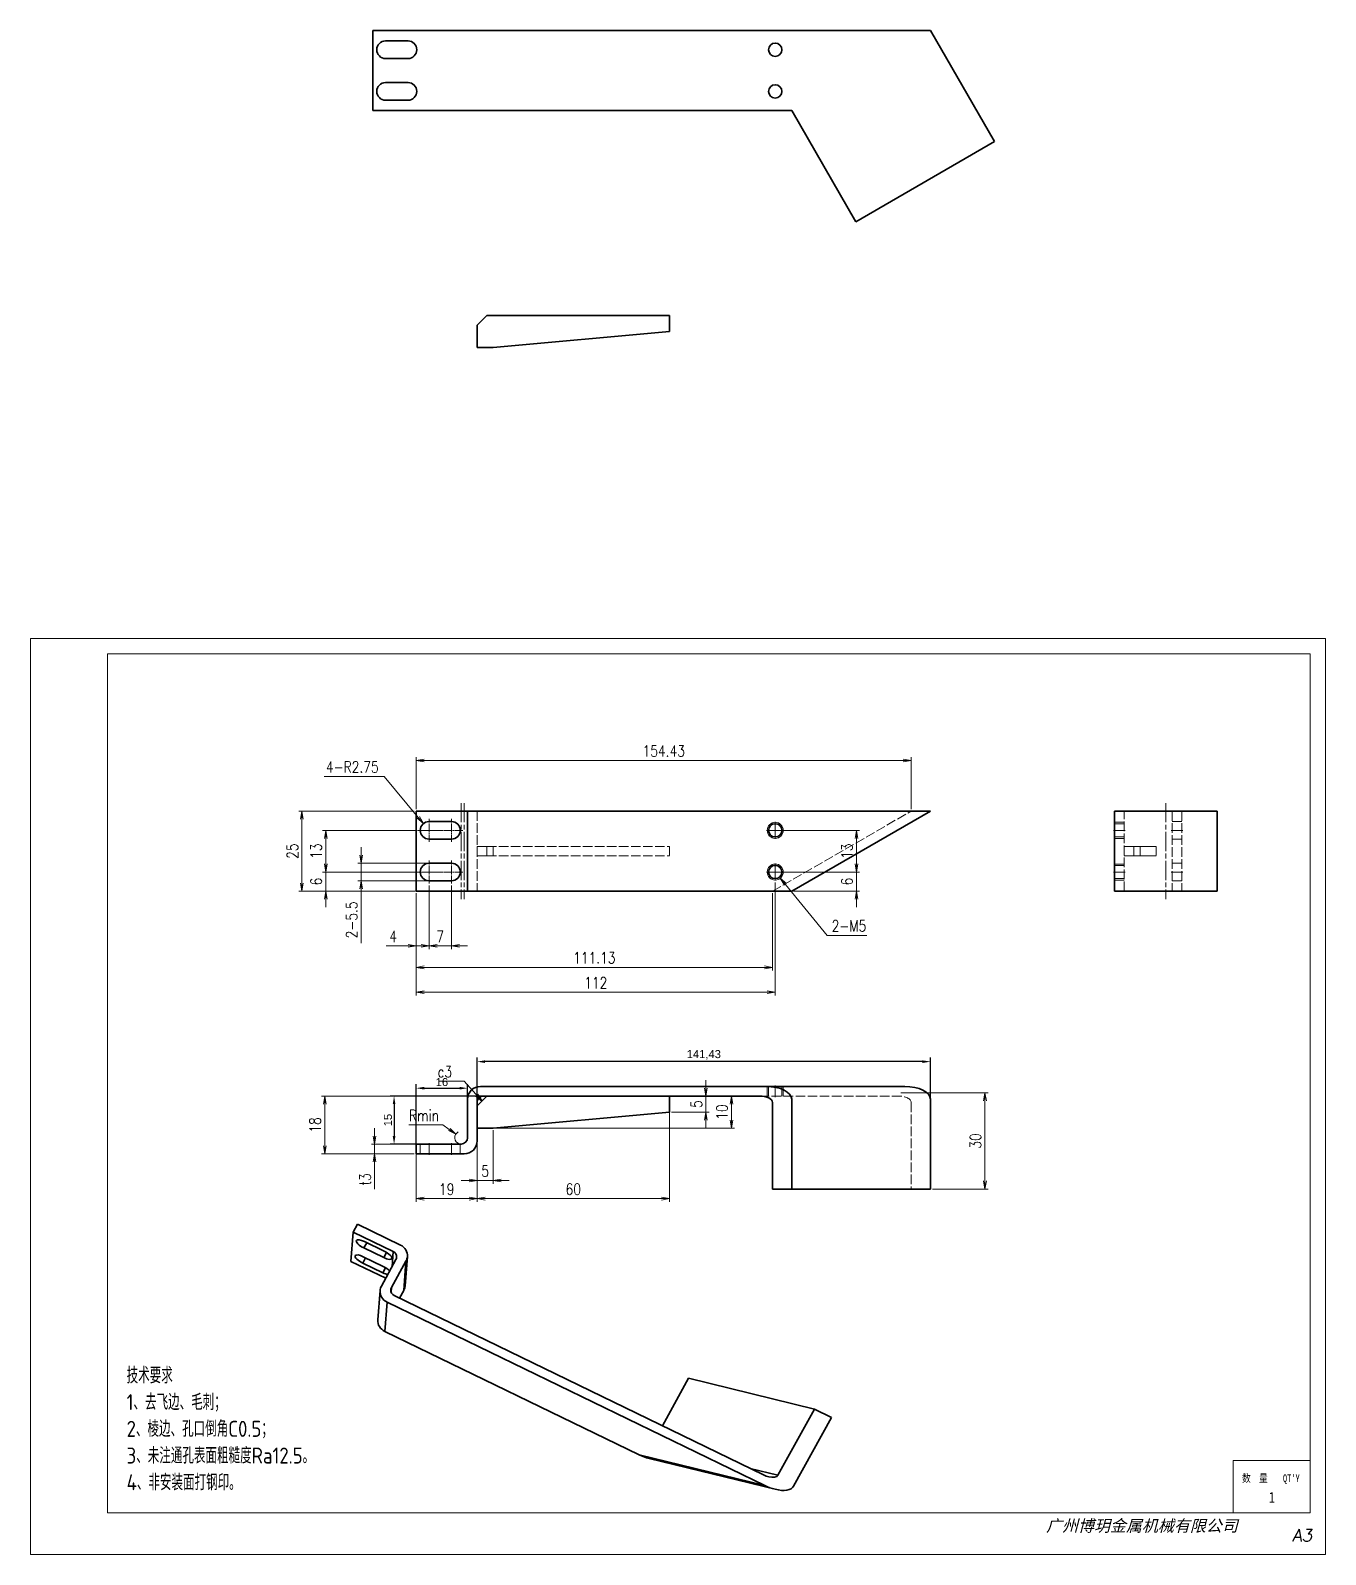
# Model space of a CAD drawing. Header units: millimetres. Extents: x 947 to 8432, y 980 to 2342.
# Drawn here: x 5060 to 5464.1, y 1550 to 2025.4 of the extents above; entities that cross this region are included whole.
import ezdxf
from ezdxf.enums import TextEntityAlignment as Align

# ---------------------------------------------------------------- set-up
doc = ezdxf.new("R2010")
doc.units = ezdxf.units.MM
doc.linetypes.add('AM_ISO02W050x2', pattern=[3.75, 3, -0.75])
doc.linetypes.add('AM_ISO08W050x2', pattern=[9, 6, -0.75, 1.5, -0.75])
doc.layers.add('DIM', color=3, linetype='Continuous')
for name, color, linetype, lineweight in [('DRAWING', 7, 'Continuous', 35), ('中心线', 2, 'AM_ISO08W050x2', 18), ('图框BY', 7, 'Continuous', 0), ('标注线', 3, 'Continuous', 18), ('粗实线', 7, 'Continuous', 35), ('细实线', 3, 'Continuous', 18), ('虚线', 1, 'AM_ISO02W050x2', 18)]:
    doc.layers.add(name, color=color, linetype=linetype, lineweight=lineweight)
doc.styles.add('DIM', font='romans.shx', dxfattribs={"width": 0.8, "bigfont": 'bigfont.shx'})
doc.styles.get("Standard").update_dxf_attribs({"font": 'arial.ttf'})
doc.styles.add('STYLE1', font='')
doc.styles.add('国标', font='simfang.ttf', dxfattribs={"width": 0.8})
doc.styles.add('机械长仿宋', font='gbenor.shx', dxfattribs={"height": 1, "bigfont": 'gbcbig.shx'})
doc.styles.add('标题字', font='romand.shx', dxfattribs={"oblique": 10, "bigfont": 'bigfont.shx'})
doc.styles.get('STYLE1').set_extended_font_data('SimSun')
doc.dimstyles.new('ISO-25', dxfattribs={"dimtxt": 2.5, "dimasz": 2.5, "dimexe": 1.25, "dimexo": 0.625, "dimtad": 1, "dimtxsty": 'Standard', "dimcen": 2.5, "dimadec": 0, "dimazin": 0, "dimtfac": 1, "dimtmove": 0, "dimatfit": 3, "dimfxl": 1, "dimarcsym": 0})
doc.dimstyles.new('XR 1-1', dxfattribs={"dimtxt": 3.5, "dimasz": 2.5, "dimexe": 1, "dimexo": 0.625, "dimgap": 1.2, "dimtad": 1, "dimtoh": 1, "dimdsep": 46, "dimtxsty": 'DIM', "dimblk": 'OPEN', "dimcen": 0, "dimclrd": 8, "dimclre": 8, "dimclrt": 2, "dimazin": 2, "dimtfac": 0.5, "dimtmove": 0, "dimatfit": 3, "dimldrblk": 'OPEN', "dimfxl": 1, "dimtolj": 2, "dimlwd": 18, "dimlwe": 18, "dimarcsym": 0})
doc.dimstyles.new('XR 1-1$0', dxfattribs={"dimtxt": 3.5, "dimasz": 2.5, "dimexe": 1, "dimexo": 0.625, "dimgap": 1.2, "dimtad": 1, "dimzin": 9, "dimdsep": 46, "dimtxsty": 'DIM', "dimblk": 'OPEN', "dimcen": 0, "dimclrd": 8, "dimclre": 8, "dimclrt": 2, "dimazin": 2, "dimtfac": 0.5, "dimtmove": 0, "dimatfit": 3, "dimldrblk": 'OPEN', "dimfxl": 1, "dimtolj": 2, "dimlwd": 18, "dimlwe": 18, "dimarcsym": 0})
doc.dimstyles.new('XR 1-1$3', dxfattribs={"dimtxt": 3.5, "dimasz": 2.5, "dimexe": 1, "dimexo": 0.625, "dimgap": 1.2, "dimtad": 1, "dimtoh": 1, "dimdsep": 46, "dimtxsty": 'DIM', "dimblk": 'OPEN', "dimcen": 0, "dimclrd": 8, "dimclre": 8, "dimclrt": 2, "dimazin": 2, "dimtfac": 0.5, "dimtofl": 0, "dimtmove": 0, "dimatfit": 3, "dimldrblk": 'OPEN', "dimfxl": 1, "dimtolj": 2, "dimlwd": 18, "dimlwe": 18, "dimarcsym": 0})
doc.dimstyles.new('XR 1-1$4', dxfattribs={"dimtxt": 3.5, "dimasz": 2.5, "dimexe": 1, "dimexo": 0.625, "dimgap": 1.2, "dimtad": 1, "dimtoh": 1, "dimdsep": 46, "dimtxsty": 'DIM', "dimblk": 'OPEN', "dimcen": 0, "dimclrd": 8, "dimclre": 8, "dimclrt": 2, "dimazin": 2, "dimtfac": 0.5, "dimtofl": 0, "dimtmove": 0, "dimatfit": 3, "dimldrblk": 'OPEN', "dimfxl": 1, "dimtolj": 2, "dimlwd": 18, "dimlwe": 18, "dimarcsym": 0})

# ---------------------------------------------------------------- blocks, each defined once
blk = doc.blocks.new('_Open')
at = {"color": 0, "linetype": 'ByBlock', "lineweight": -2}
for p, q in [((-1, 0.17), (0, 0)), ((-1, -0.17), (0, 0)), ((0, 0), (-1, 0))]:
    blk.add_line(p, q, dxfattribs=at)
blk = doc.blocks.new('*D248')
at = {"layer": '标注线', "color": 8, "lineweight": 18, "transparency": 16777216}
for p, q in [((5180.36, 1756.26), (5180.36, 1732.15)), ((5291.49, 1756.26), (5291.49, 1732.15)), ((5288.99, 1733.15), (5182.86, 1733.15))]:
    blk.add_line(p, q, dxfattribs=at)
at = {"layer": '标注线', "color": 8, "lineweight": 18, "transparency": 16777216, "xscale": 2.5, "yscale": 2.5, "zscale": 2.5, "rotation": 180}
blk.add_blockref('_Open', (5180.36, 1733.15), dxfattribs=at)
at = {"layer": '标注线', "color": 8, "lineweight": 18, "transparency": 16777216, "xscale": 2.5, "yscale": 2.5, "zscale": 2.5}
blk.add_blockref('_Open', (5291.49, 1733.15), dxfattribs=at)
at = {"layer": '标注线', "color": 2, "transparency": 16777216, "insert": (5235.93, 1736.1), "char_height": 3.5, "attachment_point": 5, "style": 'DIM'}
blk.add_mtext('\\A2;111.13', dxfattribs=at)
blk = doc.blocks.new('*D249')
at = {"layer": '标注线', "color": 8, "lineweight": 18, "transparency": 16777216}
for p, q in [((5180.36, 1782.51), (5180.36, 1798.7)), ((5332.29, 1797.7), (5182.86, 1797.7)), ((5334.79, 1782.51), (5334.79, 1798.7))]:
    blk.add_line(p, q, dxfattribs=at)
at = {"layer": '标注线', "color": 8, "lineweight": 18, "transparency": 16777216, "xscale": 2.5, "yscale": 2.5, "zscale": 2.5, "rotation": 180}
blk.add_blockref('_Open', (5180.36, 1797.7), dxfattribs=at)
at = {"layer": '标注线', "color": 8, "lineweight": 18, "transparency": 16777216, "xscale": 2.5, "yscale": 2.5, "zscale": 2.5}
blk.add_blockref('_Open', (5334.79, 1797.7), dxfattribs=at)
at = {"layer": '标注线', "color": 2, "transparency": 16777216, "insert": (5257.58, 1800.65), "char_height": 3.5, "attachment_point": 5, "style": 'DIM'}
blk.add_mtext('\\A2;154.43', dxfattribs=at)
blk = doc.blocks.new('*D250')
at = {"layer": '标注线', "color": 8, "lineweight": 18, "transparency": 16777216}
for p, q in [((5179.74, 1781.89), (5143.7, 1781.89)), ((5144.7, 1779.39), (5144.7, 1759.39)), ((5179.74, 1756.89), (5143.7, 1756.89))]:
    blk.add_line(p, q, dxfattribs=at)
at = {"layer": '标注线', "color": 8, "lineweight": 18, "transparency": 16777216, "xscale": 2.5, "yscale": 2.5, "zscale": 2.5}
for p, rotation in [((5144.7, 1781.89), 90), ((5144.7, 1756.89), 270)]:
    blk.add_blockref('_Open', p, dxfattribs=dict(at, rotation=rotation))
at = {"layer": '标注线', "color": 2, "transparency": 16777216, "insert": (5141.75, 1769.39), "char_height": 3.5, "attachment_point": 5, "rotation": 90, "style": 'DIM'}
blk.add_mtext('\\A2;25', dxfattribs=at)
blk = doc.blocks.new('*D251')
at = {"layer": '标注线', "color": 8, "lineweight": 18, "transparency": 16777216}
for p, q in [((5180.36, 1756.26), (5180.36, 1738.85)), ((5184.36, 1758.69), (5184.36, 1738.85)), ((5177.86, 1739.85), (5170.96, 1739.85)), ((5184.36, 1739.85), (5180.36, 1739.85)), ((5186.86, 1739.85), (5189.36, 1739.85))]:
    blk.add_line(p, q, dxfattribs=at)
at = {"layer": '标注线', "color": 8, "lineweight": 18, "transparency": 16777216, "xscale": 2.5, "yscale": 2.5, "zscale": 2.5}
blk.add_blockref('_Open', (5180.36, 1739.85), dxfattribs=at)
at = {"layer": '标注线', "color": 8, "lineweight": 18, "transparency": 16777216, "xscale": 2.5, "yscale": 2.5, "zscale": 2.5, "rotation": 180}
blk.add_blockref('_Open', (5184.36, 1739.85), dxfattribs=at)
at = {"layer": '标注线', "color": 2, "transparency": 16777216, "insert": (5173.16, 1742.8), "char_height": 3.5, "attachment_point": 5, "style": 'DIM'}
blk.add_mtext('\\A2;4', dxfattribs=at)
blk = doc.blocks.new('*D252')
at = {"layer": '标注线', "color": 8, "lineweight": 18, "transparency": 16777216}
for p, q in [((5184.36, 1758.69), (5184.36, 1738.85)), ((5191.36, 1758.69), (5191.36, 1738.85)), ((5181.86, 1739.85), (5179.36, 1739.85)), ((5184.36, 1739.85), (5191.36, 1739.85)), ((5193.86, 1739.85), (5196.36, 1739.85))]:
    blk.add_line(p, q, dxfattribs=at)
at = {"layer": '标注线', "color": 8, "lineweight": 18, "transparency": 16777216, "xscale": 2.5, "yscale": 2.5, "zscale": 2.5}
blk.add_blockref('_Open', (5184.36, 1739.85), dxfattribs=at)
at = {"layer": '标注线', "color": 8, "lineweight": 18, "transparency": 16777216, "xscale": 2.5, "yscale": 2.5, "zscale": 2.5, "rotation": 180}
blk.add_blockref('_Open', (5191.36, 1739.85), dxfattribs=at)
at = {"layer": '标注线', "color": 2, "transparency": 16777216, "insert": (5187.86, 1742.8), "char_height": 3.5, "attachment_point": 5, "style": 'DIM'}
blk.add_mtext('\\A2;7', dxfattribs=at)
blk = doc.blocks.new('*D253')
at = {"layer": '标注线', "color": 8, "lineweight": 18, "transparency": 16777216}
for p, q in [((5152.11, 1765.39), (5152.11, 1767.89)), ((5180.16, 1762.89), (5151.11, 1762.89)), ((5152.11, 1762.89), (5152.11, 1756.89)), ((5180.16, 1756.89), (5151.11, 1756.89)), ((5152.11, 1754.39), (5152.11, 1751.89))]:
    blk.add_line(p, q, dxfattribs=at)
at = {"layer": '标注线', "color": 8, "lineweight": 18, "transparency": 16777216, "xscale": 2.5, "yscale": 2.5, "zscale": 2.5}
for p, rotation in [((5152.11, 1762.89), 270), ((5152.11, 1756.89), 90)]:
    blk.add_blockref('_Open', p, dxfattribs=dict(at, rotation=rotation))
at = {"layer": '标注线', "color": 2, "transparency": 16777216, "insert": (5149.16, 1759.89), "char_height": 3.5, "attachment_point": 5, "rotation": 90, "style": 'DIM'}
blk.add_mtext('\\A2;6', dxfattribs=at)
blk = doc.blocks.new('*D254')
at = {"layer": '标注线', "color": 8, "lineweight": 18, "transparency": 16777216}
for p, q in [((5180.16, 1775.89), (5151.11, 1775.89)), ((5152.11, 1765.39), (5152.11, 1773.39)), ((5180.99, 1762.89), (5151.11, 1762.89))]:
    blk.add_line(p, q, dxfattribs=at)
at = {"layer": '标注线', "color": 8, "lineweight": 18, "transparency": 16777216, "xscale": 2.5, "yscale": 2.5, "zscale": 2.5}
for p, rotation in [((5152.11, 1775.89), 90), ((5152.11, 1762.89), 270)]:
    blk.add_blockref('_Open', p, dxfattribs=dict(at, rotation=rotation))
at = {"layer": '标注线', "color": 2, "transparency": 16777216, "insert": (5149.16, 1769.39), "char_height": 3.5, "attachment_point": 5, "rotation": 90, "style": 'DIM'}
blk.add_mtext('\\A2;13', dxfattribs=at)
blk = doc.blocks.new('*D255')
at = {"layer": '标注线', "color": 8, "lineweight": 18, "transparency": 16777216}
for p, q in [((5167.36, 1680.51), (5167.36, 1683.01)), ((5179.74, 1678.01), (5166.36, 1678.01)), ((5179.74, 1675.01), (5166.36, 1675.01)), ((5167.36, 1678.01), (5167.36, 1675.01)), ((5167.36, 1672.51), (5167.36, 1664.01))]:
    blk.add_line(p, q, dxfattribs=at)
at = {"layer": '标注线', "color": 8, "lineweight": 18, "transparency": 16777216, "xscale": 2.5, "yscale": 2.5, "zscale": 2.5}
for p, rotation in [((5167.36, 1678.01), 270), ((5167.36, 1675.01), 90)]:
    blk.add_blockref('_Open', p, dxfattribs=dict(at, rotation=rotation))
at = {"layer": '标注线', "color": 2, "transparency": 16777216, "insert": (5164.41, 1667.01), "char_height": 3.5, "attachment_point": 5, "rotation": 90, "style": 'DIM'}
blk.add_mtext('\\A2;{\\Fromans,bigfont|c134;t}3', dxfattribs=at)
blk = doc.blocks.new('*D256')
at = {"layer": '标注线', "color": 8, "lineweight": 18, "transparency": 16777216}
for p, q in [((5201.74, 1693.01), (5150.8, 1693.01)), ((5151.8, 1690.51), (5151.8, 1677.51)), ((5179.74, 1675.01), (5150.8, 1675.01))]:
    blk.add_line(p, q, dxfattribs=at)
at = {"layer": '标注线', "color": 8, "lineweight": 18, "transparency": 16777216, "xscale": 2.5, "yscale": 2.5, "zscale": 2.5}
for p, rotation in [((5151.8, 1693.01), 90), ((5151.8, 1675.01), 270)]:
    blk.add_blockref('_Open', p, dxfattribs=dict(at, rotation=rotation))
at = {"layer": '标注线', "color": 2, "transparency": 16777216, "insert": (5148.85, 1684.01), "char_height": 3.5, "attachment_point": 5, "rotation": 90, "style": 'DIM'}
blk.add_mtext('\\A2;18', dxfattribs=at)
blk = doc.blocks.new('*D257')
at = {"layer": '标注线', "color": 8, "lineweight": 18, "transparency": 16777216}
for p, q in [((5163.17, 1768.14), (5163.17, 1770.64)), ((5183.74, 1765.64), (5162.17, 1765.64)), ((5163.17, 1765.64), (5163.17, 1760.14)), ((5183.74, 1760.14), (5162.17, 1760.14)), ((5163.17, 1757.64), (5163.17, 1740.74))]:
    blk.add_line(p, q, dxfattribs=at)
at = {"layer": '标注线', "color": 8, "lineweight": 18, "transparency": 16777216, "xscale": 2.5, "yscale": 2.5, "zscale": 2.5}
for p, rotation in [((5163.17, 1765.64), 270), ((5163.17, 1760.14), 90)]:
    blk.add_blockref('_Open', p, dxfattribs=dict(at, rotation=rotation))
at = {"layer": '标注线', "color": 2, "transparency": 16777216, "insert": (5160.22, 1747.94), "char_height": 3.5, "attachment_point": 5, "rotation": 90, "style": 'DIM'}
blk.add_mtext('\\A2;{\\Fromans,bigfont|c134;2-}5.5', dxfattribs=at)
blk = doc.blocks.new('*D258')
at = {"layer": '标注线', "color": 8, "lineweight": 18, "transparency": 16777216}
for p, q in [((5151.67, 1792.7), (5170.34, 1792.7)), ((5170.34, 1792.7), (5181, 1779.92))]:
    blk.add_line(p, q, dxfattribs=at)
blk.add_arc((5184.36, 1775.89), 2.75, 103.0218, 150.6584, dxfattribs=at)
at = {"layer": '标注线', "color": 8, "lineweight": 18, "transparency": 16777216, "xscale": 2.5, "yscale": 2.5, "zscale": 2.5, "rotation": 309.8235765918748}
blk.add_blockref('_Open', (5182.6, 1778), dxfattribs=at)
at = {"layer": '标注线', "color": 2, "transparency": 16777216, "insert": (5160.41, 1795.65), "char_height": 3.5, "attachment_point": 5, "style": 'DIM'}
blk.add_mtext('\\A2;{\\Fromans,bigfont|c134;4-}R2.75', dxfattribs=at)
blk = doc.blocks.new('*D259')
at = {"layer": '标注线', "color": 8, "lineweight": 18, "transparency": 16777216}
for p, q in [((5199.36, 1679.42), (5199.36, 1660)), ((5180.36, 1675.88), (5180.36, 1660)), ((5182.86, 1661), (5196.86, 1661))]:
    blk.add_line(p, q, dxfattribs=at)
at = {"layer": '标注线', "color": 8, "lineweight": 18, "transparency": 16777216, "xscale": 2.5, "yscale": 2.5, "zscale": 2.5, "rotation": 180}
blk.add_blockref('_Open', (5180.36, 1661), dxfattribs=at)
at = {"layer": '标注线', "color": 8, "lineweight": 18, "transparency": 16777216, "xscale": 2.5, "yscale": 2.5, "zscale": 2.5}
blk.add_blockref('_Open', (5199.36, 1661), dxfattribs=at)
at = {"layer": '标注线', "color": 2, "transparency": 16777216, "insert": (5189.86, 1663.95), "char_height": 3.5, "attachment_point": 5, "style": 'DIM'}
blk.add_mtext('\\A2;19', dxfattribs=at)
blk = doc.blocks.new('*D260')
at = {"layer": '标注线', "color": 8, "lineweight": 18, "transparency": 16777216}
for p, q in [((5331.53, 1694.01), (5358.8, 1694.01)), ((5357.8, 1691.51), (5357.8, 1666.51)), ((5341.42, 1664.01), (5358.8, 1664.01))]:
    blk.add_line(p, q, dxfattribs=at)
at = {"layer": '标注线', "color": 8, "lineweight": 18, "transparency": 16777216, "xscale": 2.5, "yscale": 2.5, "zscale": 2.5}
for p, rotation in [((5357.8, 1694.01), 90), ((5357.8, 1664.01), 270)]:
    blk.add_blockref('_Open', p, dxfattribs=dict(at, rotation=rotation))
at = {"layer": '标注线', "color": 2, "transparency": 16777216, "insert": (5354.85, 1679.01), "char_height": 3.5, "attachment_point": 5, "rotation": 90, "style": 'DIM'}
blk.add_mtext('\\A2;30', dxfattribs=at)
blk = doc.blocks.new('*D261')
at = {"layer": 'DIM', "color": 8, "lineweight": 18, "transparency": 16777216}
for p, q in [((5292.36, 1759.57), (5292.36, 1724.39)), ((5180.36, 1756.26), (5180.36, 1724.39)), ((5182.86, 1725.39), (5289.86, 1725.39))]:
    blk.add_line(p, q, dxfattribs=at)
at = {"layer": 'DIM', "color": 8, "lineweight": 18, "transparency": 16777216, "xscale": 2.5, "yscale": 2.5, "zscale": 2.5, "rotation": 180}
blk.add_blockref('_Open', (5180.36, 1725.39), dxfattribs=at)
at = {"layer": 'DIM', "color": 8, "lineweight": 18, "transparency": 16777216, "xscale": 2.5, "yscale": 2.5, "zscale": 2.5}
blk.add_blockref('_Open', (5292.36, 1725.39), dxfattribs=at)
at = {"layer": 'DIM', "color": 2, "transparency": 16777216, "insert": (5236.36, 1728.34), "char_height": 3.5, "attachment_point": 5, "style": 'DIM'}
blk.add_mtext('\\A2;112', dxfattribs=at)
blk = doc.blocks.new('*D262')
at = {"layer": 'DIM', "color": 8, "lineweight": 18, "transparency": 16777216}
for p, q in [((5317.69, 1765.39), (5317.69, 1767.89)), ((5292.99, 1762.89), (5318.69, 1762.89)), ((5317.69, 1762.89), (5317.69, 1756.89)), ((5298.11, 1756.89), (5318.69, 1756.89)), ((5317.69, 1754.39), (5317.69, 1751.89))]:
    blk.add_line(p, q, dxfattribs=at)
at = {"layer": 'DIM', "color": 8, "lineweight": 18, "transparency": 16777216, "xscale": 2.5, "yscale": 2.5, "zscale": 2.5}
for p, rotation in [((5317.69, 1762.89), 270), ((5317.69, 1756.89), 90)]:
    blk.add_blockref('_Open', p, dxfattribs=dict(at, rotation=rotation))
at = {"layer": 'DIM', "color": 2, "transparency": 16777216, "insert": (5314.74, 1759.89), "char_height": 3.5, "attachment_point": 5, "rotation": 90, "style": 'DIM'}
blk.add_mtext('\\A2;6', dxfattribs=at)
blk = doc.blocks.new('*D263')
at = {"layer": 'DIM', "color": 8, "lineweight": 18, "transparency": 16777216}
for p, q in [((5292.99, 1775.89), (5318.69, 1775.89)), ((5317.69, 1765.39), (5317.69, 1773.39)), ((5292.99, 1762.89), (5318.69, 1762.89))]:
    blk.add_line(p, q, dxfattribs=at)
at = {"layer": 'DIM', "color": 8, "lineweight": 18, "transparency": 16777216, "xscale": 2.5, "yscale": 2.5, "zscale": 2.5}
for p, rotation in [((5317.69, 1775.89), 90), ((5317.69, 1762.89), 270)]:
    blk.add_blockref('_Open', p, dxfattribs=dict(at, rotation=rotation))
at = {"layer": 'DIM', "color": 2, "transparency": 16777216, "insert": (5314.74, 1769.39), "char_height": 3.5, "attachment_point": 5, "rotation": 90, "style": 'DIM'}
blk.add_mtext('\\A2;13', dxfattribs=at)
blk = doc.blocks.new('*D264')
at = {"layer": 'DIM', "color": 8, "lineweight": 18, "transparency": 16777216}
for p, q in [((5308.57, 1743.13), (5295.53, 1759.02)), ((5320.97, 1743.13), (5308.57, 1743.13))]:
    blk.add_line(p, q, dxfattribs=at)
at = {"layer": 'DIM', "color": 8, "lineweight": 18, "transparency": 16777216, "xscale": 2.5, "yscale": 2.5, "zscale": 2.5, "rotation": 129.3751340302617}
blk.add_blockref('_Open', (5293.95, 1760.95), dxfattribs=at)
at = {"layer": 'DIM', "color": 2, "transparency": 16777216, "insert": (5315.37, 1746.08), "char_height": 3.5, "attachment_point": 5, "style": 'DIM'}
blk.add_mtext('\\A2;2-M5', dxfattribs=at)
blk = doc.blocks.new('*D265')
at = {"layer": 'DIM', "color": 8, "lineweight": 18, "transparency": 16777216}
for p, q in [((5259.36, 1689.88), (5259.36, 1660)), ((5199.36, 1679.42), (5199.36, 1660)), ((5201.86, 1661), (5256.86, 1661))]:
    blk.add_line(p, q, dxfattribs=at)
at = {"layer": 'DIM', "color": 8, "lineweight": 18, "transparency": 16777216, "xscale": 2.5, "yscale": 2.5, "zscale": 2.5, "rotation": 180}
blk.add_blockref('_Open', (5199.36, 1661), dxfattribs=at)
at = {"layer": 'DIM', "color": 8, "lineweight": 18, "transparency": 16777216, "xscale": 2.5, "yscale": 2.5, "zscale": 2.5}
blk.add_blockref('_Open', (5259.36, 1661), dxfattribs=at)
at = {"layer": 'DIM', "color": 2, "transparency": 16777216, "insert": (5229.36, 1663.95), "char_height": 3.5, "attachment_point": 5, "style": 'DIM'}
blk.add_mtext('\\A2;60', dxfattribs=at)
blk = doc.blocks.new('*D266')
at = {"layer": 'DIM', "color": 8, "lineweight": 18, "transparency": 16777216}
for p, q in [((5199.36, 1682.38), (5199.36, 1665.67)), ((5204.36, 1682.38), (5204.36, 1665.67)), ((5196.86, 1666.67), (5194.36, 1666.67)), ((5204.36, 1666.67), (5199.36, 1666.67)), ((5206.86, 1666.67), (5209.36, 1666.67))]:
    blk.add_line(p, q, dxfattribs=at)
at = {"layer": 'DIM', "color": 8, "lineweight": 18, "transparency": 16777216, "xscale": 2.5, "yscale": 2.5, "zscale": 2.5}
blk.add_blockref('_Open', (5199.36, 1666.67), dxfattribs=at)
at = {"layer": 'DIM', "color": 8, "lineweight": 18, "transparency": 16777216, "xscale": 2.5, "yscale": 2.5, "zscale": 2.5, "rotation": 180}
blk.add_blockref('_Open', (5204.36, 1666.67), dxfattribs=at)
at = {"layer": 'DIM', "color": 2, "transparency": 16777216, "insert": (5201.86, 1669.62), "char_height": 3.5, "attachment_point": 5, "style": 'DIM'}
blk.add_mtext('\\A2;5', dxfattribs=at)
blk = doc.blocks.new('*D267')
at = {"layer": 'DIM', "color": 8, "lineweight": 18, "transparency": 16777216}
for p, q in [((5270.74, 1695.51), (5270.74, 1698.01)), ((5259.99, 1693.01), (5271.74, 1693.01)), ((5270.74, 1688.01), (5270.74, 1693.01)), ((5259.99, 1688.01), (5271.74, 1688.01)), ((5270.74, 1685.51), (5270.74, 1683.01))]:
    blk.add_line(p, q, dxfattribs=at)
at = {"layer": 'DIM', "color": 8, "lineweight": 18, "transparency": 16777216, "xscale": 2.5, "yscale": 2.5, "zscale": 2.5}
for p, rotation in [((5270.74, 1693.01), 270), ((5270.74, 1688.01), 90)]:
    blk.add_blockref('_Open', p, dxfattribs=dict(at, rotation=rotation))
at = {"layer": 'DIM', "color": 2, "transparency": 16777216, "insert": (5267.79, 1690.51), "char_height": 3.5, "attachment_point": 5, "rotation": 90, "style": 'DIM'}
blk.add_mtext('\\A2;5', dxfattribs=at)
blk = doc.blocks.new('*D268')
at = {"layer": 'DIM', "color": 8, "lineweight": 18, "transparency": 16777216}
for p, q in [((5256.48, 1693.01), (5279.7, 1693.01)), ((5278.7, 1685.5), (5278.7, 1690.51)), ((5204.93, 1683), (5279.7, 1683))]:
    blk.add_line(p, q, dxfattribs=at)
at = {"layer": 'DIM', "color": 8, "lineweight": 18, "transparency": 16777216, "xscale": 2.5, "yscale": 2.5, "zscale": 2.5}
for p, rotation in [((5278.7, 1693.01), 90), ((5278.7, 1683), 270)]:
    blk.add_blockref('_Open', p, dxfattribs=dict(at, rotation=rotation))
at = {"layer": 'DIM', "color": 2, "transparency": 16777216, "insert": (5275.75, 1688), "char_height": 3.5, "attachment_point": 5, "rotation": 90, "style": 'DIM'}
blk.add_mtext('\\A2;10', dxfattribs=at)
blk = doc.blocks.new('*D269')
at = {"layer": 'DIM', "color": 8, "lineweight": 18, "transparency": 16777216}
for p, q in [((5178.09, 1684.01), (5188.62, 1684.01)), ((5188.62, 1684.01), (5190.67, 1682.58))]:
    blk.add_line(p, q, dxfattribs=at)
blk.add_arc((5194.36, 1680.01), 2, 116.4271, 252.0951, dxfattribs=at)
at = {"layer": 'DIM', "color": 8, "lineweight": 18, "transparency": 16777216, "xscale": 2.5, "yscale": 2.5, "zscale": 2.5, "rotation": 325.0749731845891}
blk.add_blockref('_Open', (5192.72, 1681.15), dxfattribs=at)
at = {"layer": 'DIM', "color": 2, "transparency": 16777216, "insert": (5182.76, 1686.96), "char_height": 3.5, "attachment_point": 5, "style": 'DIM'}
blk.add_mtext('\\A2;\\A2;Rmin', dxfattribs=at)
blk = doc.blocks.new('*D611')
at = {"color": 0, "lineweight": -2}
for p, q in [((5199.36, 1685.63), (5199.36, 1704.99)), ((5338.29, 1703.74), (5201.86, 1703.74)), ((5340.79, 1682.79), (5340.79, 1704.99))]:
    blk.add_line(p, q, dxfattribs=at)
at = {"color": 0}
for points in [[(5201.86, 1704.15), (5201.86, 1703.32), (5199.36, 1703.74)], [(5338.29, 1704.15), (5338.29, 1703.32), (5340.79, 1703.74)]]:
    blk.add_solid(points, dxfattribs=at)
at = {"color": 0, "insert": (5270.08, 1705.86), "char_height": 2.5, "attachment_point": 5}
blk.add_mtext('141,43', dxfattribs=at)
blk = doc.blocks.new('*D612')
at = {"color": 0, "lineweight": -2}
for p, q in [((5213.52, 1693.01), (5172.19, 1693.01)), ((5173.44, 1690.51), (5173.44, 1680.51)), ((5188.05, 1678.01), (5172.19, 1678.01))]:
    blk.add_line(p, q, dxfattribs=at)
at = {"color": 0}
for points in [[(5173.03, 1690.51), (5173.86, 1690.51), (5173.44, 1693.01)], [(5173.03, 1680.51), (5173.86, 1680.51), (5173.44, 1678.01)]]:
    blk.add_solid(points, dxfattribs=at)
at = {"color": 0, "insert": (5171.54, 1685.51), "char_height": 2.5, "attachment_point": 5, "rotation": 90}
blk.add_mtext('15', dxfattribs=at)
blk = doc.blocks.new('*D613')
at = {"color": 0, "lineweight": -2}
for p, q in [((5180.36, 1677.13), (5180.36, 1696.71)), ((5182.86, 1695.46), (5193.86, 1695.46)), ((5196.36, 1687.36), (5196.36, 1696.71))]:
    blk.add_line(p, q, dxfattribs=at)
at = {"color": 0}
for points in [[(5182.86, 1695.88), (5182.86, 1695.04), (5180.36, 1695.46)], [(5193.86, 1695.88), (5193.86, 1695.04), (5196.36, 1695.46)]]:
    blk.add_solid(points, dxfattribs=at)
at = {"color": 0, "insert": (5188.36, 1697.36), "char_height": 2.5, "attachment_point": 5}
blk.add_mtext('16', dxfattribs=at)

msp = doc.modelspace()

# ---------------------------------------------------------------- linework, layer by layer
at = {"color": 7, "lineweight": 35, "ltscale": 0.35}
for p, q in [((5180.362, 1781.887), (5194.362, 1781.887)), ((5194.362, 1756.887), (5180.362, 1756.887)), ((5194.362, 1678.007), (5180.362, 1678.007))]:
    msp.add_line(p, q, dxfattribs=at)
at = {"color": 7, "lineweight": 35}
for p, q in [((5180.362, 1781.887), (5180.362, 1756.887)), ((5196.362, 1756.887), (5196.362, 1781.887)), ((5332.79, 1781.887), (5200.362, 1781.887)), ((5340.79, 1781.887), (5297.489, 1756.887)), ((5398.207, 1781.887), (5398.207, 1756.887)), ((5430.207, 1781.887), (5402.207, 1781.887)), ((5430.207, 1781.887), (5430.207, 1756.887)), ((5289.489, 1756.887), (5200.362, 1756.887)), ((5402.207, 1756.887), (5430.207, 1756.887)), ((5289.489, 1696.007), (5200.362, 1696.007)), ((5287.489, 1693.007), (5201.362, 1693.007)), ((5332.79, 1696.007), (5289.489, 1696.007)), ((5204.362, 1683.007), (5259.362, 1688.007)), ((5291.489, 1691.007), (5291.489, 1664.007)), ((5297.489, 1692.007), (5297.489, 1664.007)), ((5340.79, 1664.007), (5340.79, 1692.007)), ((5340.79, 1664.007), (5297.489, 1664.007))]:
    msp.add_line(p, q, dxfattribs=at)
at = {"color": 7, "lineweight": 35, "ltscale": 0.175}
for p, q in [((5184.362, 1778.637), (5191.362, 1778.637)), ((5191.362, 1773.137), (5184.362, 1773.137)), ((5184.362, 1765.637), (5191.362, 1765.637)), ((5191.362, 1760.137), (5184.362, 1760.137))]:
    msp.add_line(p, q, dxfattribs=at)
at = {"color": 7, "lineweight": 35, "ltscale": 0.05}
for p, q in [((5194.362, 1781.887), (5196.362, 1781.887)), ((5194.362, 1756.887), (5196.362, 1756.887))]:
    msp.add_line(p, q, dxfattribs=at)
at = {"color": 7, "lineweight": 35, "ltscale": 0.1}
for p, q in [((5196.362, 1781.887), (5200.362, 1781.887)), ((5398.207, 1781.887), (5402.207, 1781.887)), ((5196.362, 1756.887), (5200.362, 1756.887)), ((5402.207, 1756.887), (5398.207, 1756.887))]:
    msp.add_line(p, q, dxfattribs=at)
at = {"color": 7, "lineweight": 35, "ltscale": 0.2}
for p, q in [((5332.79, 1781.887), (5340.79, 1781.887)), ((5297.489, 1756.887), (5289.489, 1756.887))]:
    msp.add_line(p, q, dxfattribs=at)
at = {"color": 7, "lineweight": 35, "ltscale": 0.106066}
msp.add_line((5202.362, 1693.007), (5199.362, 1690.007), dxfattribs=at)
at = {"color": 7, "lineweight": 35, "ltscale": 0.125}
for p, q in [((5259.362, 1688.007), (5259.362, 1693.007)), ((5199.362, 1683.007), (5204.362, 1683.007))]:
    msp.add_line(p, q, dxfattribs=at)
at = {"color": 7, "lineweight": 35, "ltscale": 0.3}
for p, q in [((5196.362, 1692.007), (5196.362, 1680.007)), ((5199.362, 1691.007), (5199.362, 1679.007))]:
    msp.add_line(p, q, dxfattribs=at)
at = {"color": 7, "lineweight": 35, "ltscale": 0.075}
msp.add_line((5180.362, 1678.007), (5180.362, 1675.007), dxfattribs=at)
at = {"color": 7, "lineweight": 35, "ltscale": 0.375}
msp.add_line((5195.362, 1675.007), (5180.362, 1675.007), dxfattribs=at)
at = {"color": 7, "lineweight": 35, "ltscale": 0.15}
msp.add_line((5297.489, 1664.007), (5291.489, 1664.007), dxfattribs=at)
at = {"color": 7, "lineweight": 35}
for centre in [(5292.362, 1775.887), (5292.362, 1762.887)]:
    msp.add_circle(centre, 2.067, dxfattribs=at)
for centre, radius, start, end in [((5184.362, 1775.887), 2.75, 90, 270), ((5191.362, 1775.887), 2.75, 270, 90), ((5184.362, 1762.887), 2.75, 90, 270), ((5191.362, 1762.887), 2.75, 270, 90), ((5200.362, 1692.007), 4, 90, 180), ((5201.362, 1691.007), 2, 90, 180), ((5194.362, 1680.007), 2, 270, 0), ((5195.362, 1679.007), 4, 270, 0)]:
    msp.add_arc(centre, radius, start, end, dxfattribs=at)
for centre, major_axis, ratio, start_param, end_param in [((5287.489, 1691.007), (4, 0), 0.5, 6.2831853, 7.8539816), ((5289.489, 1692.007), (8, 0), 0.5, 6.2831847, 7.8539764), ((5332.79, 1692.007), (8, 0), 0.5000002, 0.0000003, 1.5707962)]:
    msp.add_ellipse(centre, major_axis=major_axis, ratio=ratio, start_param=start_param, end_param=end_param, dxfattribs=at)
at = {"layer": 'DRAWING'}
for p, q in [((5166.79, 2025.384), (5180.79, 2025.384)), ((5166.79, 2025.384), (5166.79, 2000.384)), ((5340.79, 2025.384), (5166.79, 2025.384)), ((5180.79, 2025.384), (5182.79, 2025.384)), ((5182.79, 2025.384), (5186.79, 2025.384)), ((5332.79, 2025.384), (5200.362, 2025.384)), ((5332.79, 2025.384), (5340.79, 2025.384)), ((5340.79, 2025.384), (5360.79, 1990.743)), ((5170.79, 2022.134), (5177.79, 2022.134)), ((5177.79, 2016.634), (5170.79, 2016.634)), ((5170.79, 2009.134), (5177.79, 2009.134)), ((5177.79, 2003.634), (5170.79, 2003.634)), ((5180.79, 2000.384), (5166.79, 2000.384)), ((5180.79, 2000.384), (5182.79, 2000.384)), ((5182.79, 2000.384), (5186.79, 2000.384)), ((5289.489, 2000.384), (5186.79, 2000.384)), ((5297.489, 2000.384), (5289.489, 2000.384)), ((5297.489, 2000.384), (5317.489, 1965.743)), ((5360.79, 1990.743), (5317.489, 1965.743)), ((5202.362, 1936.504), (5199.362, 1933.504)), ((5202.362, 1936.504), (5259.362, 1936.504)), ((5259.362, 1931.504), (5259.362, 1936.504)), ((5199.362, 1926.504), (5199.362, 1933.504)), ((5204.362, 1926.504), (5259.362, 1931.504)), ((5199.362, 1926.504), (5204.362, 1926.504))]:
    msp.add_line(p, q, dxfattribs=at)
for centre in [(5292.362, 2019.384), (5292.362, 2006.384)]:
    msp.add_circle(centre, 2.067, dxfattribs=at)
for centre, start, end in [((5170.79, 2019.384), 90, 270), ((5177.79, 2019.384), 270, 90), ((5170.79, 2006.384), 90, 270), ((5177.79, 2006.384), 270, 90)]:
    msp.add_arc(centre, 2.75, start, end, dxfattribs=at)
at = {"layer": '中心线'}
for p, q in [((5194.362, 1784.387), (5194.362, 1754.387)), ((5195.362, 1784.387), (5195.362, 1754.387)), ((5414.207, 1784.387), (5414.207, 1754.387))]:
    msp.add_line(p, q, dxfattribs=at)
at = {"layer": '中心线', "ltscale": 0.17875}
for p, q in [((5184.362, 1779.462), (5184.362, 1772.312)), ((5191.362, 1779.462), (5191.362, 1772.312)), ((5187.937, 1775.887), (5180.787, 1775.887)), ((5194.937, 1775.887), (5187.787, 1775.887)), ((5184.362, 1766.462), (5184.362, 1759.312)), ((5191.362, 1766.462), (5191.362, 1759.312)), ((5187.937, 1762.887), (5180.787, 1762.887)), ((5194.937, 1762.887), (5187.787, 1762.887))]:
    msp.add_line(p, q, dxfattribs=at)
at = {"layer": '中心线', "ltscale": 0.134355}
for p, q in [((5292.362, 1778.574), (5292.362, 1773.2)), ((5295.049, 1775.887), (5289.675, 1775.887)), ((5292.362, 1765.574), (5292.362, 1760.2)), ((5295.049, 1762.887), (5289.675, 1762.887))]:
    msp.add_line(p, q, dxfattribs=at)
at = {"layer": '中心线', "ltscale": 0.09}
for p, q in [((5397.907, 1775.887), (5401.507, 1775.887)), ((5397.907, 1762.887), (5401.507, 1762.887)), ((5184.362, 1674.707), (5184.362, 1678.307)), ((5191.362, 1674.707), (5191.362, 1678.307))]:
    msp.add_line(p, q, dxfattribs=at)
at = {"layer": '中心线', "ltscale": 0.090015}
for p, q in [((5419.507, 1775.887), (5415.907, 1775.887)), ((5419.507, 1762.887), (5415.907, 1762.887)), ((5292.362, 1696.307), (5292.362, 1692.707))]:
    msp.add_line(p, q, dxfattribs=at)
at = {"layer": '图框BY'}
msp.add_lwpolyline([(5464.051, 1835.722), (5060, 1835.722), (5060, 1550), (5464.051, 1550)], close=True, dxfattribs=at)
for points in [[(5084.051, 1830.911), (5084.051, 1562.987), (5459.241, 1562.987), (5459.241, 1830.911), (5084.051, 1830.911)], [(5435.19, 1562.987), (5435.19, 1579.342), (5459.241, 1579.342)]]:
    msp.add_lwpolyline(points, dxfattribs=at)
at = {"layer": '粗实线', "lineweight": 35, "ltscale": 0.228335}
for p, q in [((5160.696, 1650.545), (5160, 1641.438)), ((5177.161, 1641.51), (5176.465, 1632.403)), ((5177.588, 1642.933), (5176.892, 1633.826)), ((5168.372, 1623.201), (5169.068, 1632.308)), ((5170.544, 1619.596), (5171.24, 1628.703))]:
    msp.add_line(p, q, dxfattribs=at)
at = {"layer": '粗实线', "lineweight": 35, "ltscale": 0.070628}
msp.add_line((5160.696, 1650.545), (5162.059, 1653.02), dxfattribs=at)
at = {"layer": '粗实线', "lineweight": 35, "ltscale": 0.34643}
msp.add_line((5160.696, 1650.545), (5173.163, 1644.495), dxfattribs=at)
at = {"layer": '粗实线', "lineweight": 35, "ltscale": 0.371175}
msp.add_line((5175.416, 1646.538), (5162.059, 1653.02), dxfattribs=at)
at = {"layer": '粗实线', "lineweight": 35, "ltscale": 0.046796}
for p, q in [((5164.014, 1645.629), (5164.917, 1647.269)), ((5164.555, 1642.533), (5163.652, 1640.893))]:
    msp.add_line(p, q, dxfattribs=at)
at = {"layer": '粗实线', "lineweight": 35, "ltscale": 0.173215}
for p, q in [((5170.248, 1642.604), (5164.014, 1645.629)), ((5164.168, 1647.632), (5170.401, 1644.608)), ((5169.886, 1637.869), (5163.652, 1640.893)), ((5163.806, 1642.897), (5170.039, 1639.872))]:
    msp.add_line(p, q, dxfattribs=at)
at = {"layer": '粗实线', "lineweight": 35, "ltscale": 0.301248}
msp.add_line((5170.841, 1636.177), (5160, 1641.438), dxfattribs=at)
at = {"layer": '粗实线', "lineweight": 35, "ltscale": 0.235428}
for p, q in [((5174.036, 1641.981), (5169.494, 1633.731)), ((5172.62, 1633.26), (5177.161, 1641.51))]:
    msp.add_line(p, q, dxfattribs=at)
at = {"layer": '粗实线', "lineweight": 35, "ltscale": 0.045725}
for p, q in [((5170.248, 1642.604), (5171.13, 1644.206)), ((5170.768, 1639.471), (5169.886, 1637.869))]:
    msp.add_line(p, q, dxfattribs=at)
at = {"layer": '粗实线', "lineweight": 35, "ltscale": 0.119363}
msp.add_line((5173.163, 1644.495), (5172.799, 1639.735), dxfattribs=at)
at = {"layer": '粗实线', "lineweight": 35, "ltscale": 0.036297}
msp.add_line((5172.62, 1633.26), (5172.509, 1631.812), dxfattribs=at)
at = {"layer": '粗实线', "lineweight": 35}
for p, q in [((5173.493, 1630.746), (5288.749, 1574.818)), ((5289.168, 1571.479), (5171.24, 1628.703)), ((5249.912, 1581.083), (5170.544, 1619.596)), ((5304.573, 1595.364), (5265.317, 1604.968)), ((5293.219, 1574.74), (5304.573, 1595.364)), ((5309.916, 1592.772), (5298.108, 1571.322)), ((5249.912, 1581.083), (5289.168, 1571.479)), ((5253.042, 1579.944), (5292.298, 1570.34))]:
    msp.add_line(p, q, dxfattribs=at)
at = {"layer": '粗实线', "lineweight": 35, "ltscale": 0.069806}
msp.add_line((5175.119, 1629.957), (5176.465, 1632.403), dxfattribs=at)
at = {"layer": '粗实线', "lineweight": 35, "ltscale": 0.422948}
msp.add_line((5257.158, 1590.148), (5265.317, 1604.968), dxfattribs=at)
at = {"layer": '粗实线', "lineweight": 35, "ltscale": 0.14847}
msp.add_line((5309.916, 1592.772), (5304.573, 1595.364), dxfattribs=at)
at = {"layer": '粗实线', "lineweight": 35, "ltscale": 0.223652}
msp.add_line((5293.219, 1574.74), (5284.53, 1576.866), dxfattribs=at)
at = {"layer": '粗实线', "lineweight": 35}
for centre, radius, start, end in [((5256.897, 1595.381), 15.912, 243.96272, 255.97777), ((5292.24, 1581.965), 7.954, 243.9632, 255.98146), ((5296.152, 1585.775), 15.91, 243.96204, 255.9795)]:
    msp.add_arc(centre, radius, start, end, dxfattribs=at)
for centre, major_axis, ratio, start_param, end_param in [((5164.091, 1646.631), (-2.409, 1.326), 0.3364168, 0.0000226, 1.7226532), ((5164.091, 1646.631), (-2.409, 1.326), 0.3364168, 4.8642459, 6.2832079), ((5173.599, 1643.238), (-3.988, 0.305), 0.9308758, 3.1415461, 4.3118295), ((5163.729, 1641.895), (2.409, -1.326), 0.3364168, 3.1416152, 4.8642459), ((5163.729, 1641.895), (2.409, -1.326), 0.3364168, 1.7226532, 3.1416152), ((5170.325, 1643.606), (-2.409, 1.326), 0.3364168, 1.7226532, 3.1416152), ((5170.325, 1643.606), (-2.409, 1.326), 0.3364168, 3.1416152, 4.8642459), ((5172.255, 1642.845), (-1.994, 0.152), 0.9308758, 3.1415461, 4.3118295), ((5172.255, 1642.845), (-1.994, 0.152), 0.9308758, 2.7410332, 3.1415461), ((5173.599, 1643.238), (-3.988, 0.305), 0.9308758, 2.7410332, 3.1415461), ((5169.963, 1638.87), (2.409, -1.326), 0.3364168, 4.8642459, 5.5636214), ((5169.963, 1638.87), (2.409, -1.326), 0.3364168, 0.7196093, 1.7226532), ((5173.056, 1632.003), (3.988, -0.305), 0.9308758, 3.1415461, 4.3118295), ((5173.056, 1632.003), (3.988, -0.305), 0.9308758, 2.7410332, 3.1415461), ((5174.401, 1632.396), (-1.994, 0.152), 0.9308758, 6.2831388, 7.4534222), ((5174.401, 1632.396), (-1.994, 0.152), 0.9308758, 5.8826259, 6.2831388), ((5172.903, 1634.131), (-3.988, 0.305), 0.9308758, 2.7410332, 3.1415461), ((5172.36, 1622.896), (3.988, -0.305), 0.9308758, 3.1415461, 4.3118295), ((5289.657, 1576.468), (-3.589, 1.675), 0.4747124, 1.9684718, 3.110022), ((5290.984, 1574.779), (7.178, -3.351), 0.4747124, 5.1101062, 6.2516147)]:
    msp.add_ellipse(centre, major_axis=major_axis, ratio=ratio, start_param=start_param, end_param=end_param, dxfattribs=at)
at = {"layer": '细实线'}
for centre in [(5292.362, 1775.887), (5292.362, 1762.887)]:
    msp.add_circle(centre, 2.5, dxfattribs=at)
at = {"layer": '虚线'}
for p, q in [((5199.362, 1781.887), (5199.362, 1756.887)), ((5291.489, 1756.887), (5334.79, 1781.887)), ((5401.207, 1756.887), (5401.207, 1781.887)), ((5416.207, 1781.887), (5416.207, 1756.887)), ((5419.207, 1781.887), (5419.207, 1756.887)), ((5202.362, 1770.887), (5259.362, 1770.887)), ((5202.362, 1767.887), (5259.362, 1767.887)), ((5202.362, 1693.007), (5259.362, 1693.007)), ((5287.489, 1693.007), (5330.79, 1693.007)), ((5334.79, 1691.007), (5334.79, 1664.007))]:
    msp.add_line(p, q, dxfattribs=at)
at = {"layer": '虚线', "ltscale": 0.075}
for p, q in [((5398.207, 1778.387), (5401.207, 1778.387)), ((5398.207, 1777.954), (5401.207, 1777.954)), ((5419.207, 1778.637), (5416.207, 1778.637)), ((5398.207, 1773.82), (5401.207, 1773.82)), ((5398.207, 1773.387), (5401.207, 1773.387)), ((5199.362, 1770.887), (5199.362, 1767.887)), ((5202.362, 1770.887), (5199.362, 1770.887)), ((5202.362, 1770.887), (5202.362, 1767.887)), ((5204.362, 1770.887), (5204.362, 1767.887)), ((5259.362, 1770.887), (5259.362, 1767.887)), ((5401.207, 1770.887), (5401.207, 1767.887)), ((5404.207, 1770.887), (5404.207, 1767.887)), ((5406.207, 1770.887), (5406.207, 1767.887)), ((5411.207, 1770.887), (5411.207, 1767.887)), ((5416.207, 1773.137), (5419.207, 1773.137)), ((5202.362, 1767.887), (5199.362, 1767.887)), ((5398.207, 1765.387), (5401.207, 1765.387)), ((5398.207, 1764.954), (5401.207, 1764.954)), ((5419.207, 1765.637), (5416.207, 1765.637)), ((5398.207, 1760.82), (5401.207, 1760.82)), ((5398.207, 1760.387), (5401.207, 1760.387)), ((5419.207, 1760.137), (5416.207, 1760.137)), ((5289.862, 1696.007), (5289.862, 1693.007)), ((5289.862, 1696.007), (5289.862, 1693.007)), ((5290.295, 1696.007), (5290.295, 1693.007)), ((5290.295, 1696.007), (5290.295, 1693.007)), ((5294.429, 1696.007), (5294.429, 1693.007)), ((5294.429, 1696.007), (5294.429, 1693.007)), ((5294.862, 1696.007), (5294.862, 1693.007)), ((5294.862, 1696.007), (5294.862, 1693.007)), ((5181.612, 1675.007), (5181.612, 1678.007)), ((5181.612, 1675.007), (5181.612, 1678.007)), ((5194.112, 1675.007), (5194.112, 1678.007)), ((5194.112, 1675.007), (5194.112, 1678.007))]:
    msp.add_line(p, q, dxfattribs=at)
at = {"layer": '虚线', "ltscale": 0.125}
for p, q in [((5401.207, 1770.887), (5406.207, 1770.887)), ((5406.207, 1770.887), (5411.207, 1770.887)), ((5406.207, 1767.887), (5401.207, 1767.887)), ((5411.207, 1767.887), (5406.207, 1767.887))]:
    msp.add_line(p, q, dxfattribs=at)
at = {"layer": '虚线', "ltscale": 0.175}
msp.add_line((5199.362, 1683.007), (5199.362, 1690.007), dxfattribs=at)
at = {"layer": '虚线'}
msp.add_ellipse((5330.79, 1691.007), major_axis=(4, 0), ratio=0.5000003, start_param=6.2831852, end_param=7.8539771, dxfattribs=at)

# ---------------------------------------------------------------- texts
at = {"layer": 'DIM', "color": 2, "insert": (5191.562, 1698.848), "char_height": 3.5, "attachment_point": 9, "style": 'DIM'}
msp.add_mtext('c3', dxfattribs=at)
at = {"layer": '图框BY', "style": '国标', "width": 0.8}
for s, p in [('数  量', (5438.01, 1572.577)), ("QT'Y ", (5450.76, 1572.577))]:
    msp.add_text(s, height=2.4051, dxfattribs=at).set_placement(p)
msp.add_text('1', height=3.367, dxfattribs=at).set_placement((5447.318, 1566.163), align=Align.CENTER)
at = {"layer": '图框BY', "lineweight": -3, "style": 'STYLE1', "oblique": 15}
msp.add_text('广州博玥金属机械有限公司', height=3.6557, dxfattribs=at).set_placement((5376.861, 1557.147))
at = {"layer": '图框BY', "style": '标题字', "oblique": 10}
msp.add_text('A3', height=3.8481, dxfattribs=at).set_placement((5456.755, 1556.025), align=Align.MIDDLE)
at = {"layer": '标注线', "color": 2, "insert": (5090, 1570), "char_height": 5, "width": 229.64922, "attachment_point": 7, "style": '机械长仿宋'}
msp.add_mtext('\\A2;技术要求\\P1、去飞边、毛刺；\\P2、棱边、孔口倒角C0.5；\\P3、未注通孔表面粗糙度Ra12.5。\\P4、非安装面打钢印。', dxfattribs=at)

# ---------------------------------------------------------------- dimensions: what is measured, and where the dimension line sits
for base, p1, p2, picture, middle in [((5199.362, 1703.737), (5340.79, 1682.167), (5199.362, 1685.007), '*D611', (5270.076, 1705.865)), ((5196.362, 1695.459), (5180.362, 1676.507), (5196.362, 1686.736), '*D613', (5188.362, 1697.361))]:
    dim = msp.add_linear_dim(base=base, p1=p1, p2=p2, dimstyle='ISO-25', override={"dimarcsym": 1})
    dim.commit()
    dim.dimension.update_dxf_attribs({"geometry": picture, "text_midpoint": middle})
dim = msp.add_linear_dim(base=(5173.442, 1678.007), p1=(5214.142, 1693.007), p2=(5188.671, 1678.007), angle=90, dimstyle='ISO-25', override={"dimarcsym": 1})
dim.commit()
dim.dimension.update_dxf_attribs({"geometry": '*D612', "text_midpoint": (5171.541, 1685.507)})
at = {"layer": 'DIM'}
for base, p1, p2, picture, middle in [((5317.691, 1775.887), (5292.362, 1762.887), (5292.362, 1775.887), '*D263', (5314.741, 1769.387)), ((5317.691, 1756.887), (5292.362, 1762.887), (5297.489, 1756.887), '*D262', (5314.741, 1759.887)), ((5270.739, 1693.007), (5259.362, 1688.007), (5259.362, 1693.007), '*D267', (5267.789, 1690.507))]:
    dim = msp.add_linear_dim(base=base, p1=p1, p2=p2, angle=90, dimstyle='XR 1-1$0', dxfattribs=at)
    dim.commit()
    dim.dimension.update_dxf_attribs({"geometry": picture, "text_midpoint": middle})
dim = msp.add_diameter_dim_2p(p1=(5290.776, 1764.82), p2=(5293.948, 1760.955), dimstyle='XR 1-1$3', override={"dimpost": '2-M<>'}, dxfattribs=at)
dim.commit()
dim.dimension.update_dxf_attribs({"geometry": '*D264', "text_midpoint": (5315.372, 1743.135), "dimtype": 163})
for base, p1, p2, picture, middle in [((5292.362, 1725.391), (5180.362, 1756.887), (5292.362, 1760.2), '*D261', (5236.362, 1728.341)), ((5259.362, 1661), (5199.362, 1680.041), (5259.362, 1690.507), '*D265', (5229.362, 1663.95)), ((5199.362, 1666.665), (5204.362, 1683.007), (5199.362, 1683.007), '*D266', (5201.862, 1669.615))]:
    dim = msp.add_linear_dim(base=base, p1=p1, p2=p2, dimstyle='XR 1-1$0', dxfattribs=at)
    dim.commit()
    dim.dimension.update_dxf_attribs({"geometry": picture, "text_midpoint": middle})
dim = msp.add_linear_dim(base=(5278.696, 1693.007), p1=(5204.305, 1683.002), p2=(5255.856, 1693.007), angle=90, dimstyle='XR 1-1$0', override={"dimdec": 0}, dxfattribs=at)
dim.commit()
dim.dimension.update_dxf_attribs({"geometry": '*D268', "text_midpoint": (5275.746, 1688.005)})
dim = msp.add_radius_dim(center=(5194.362, 1680.007), mpoint=(5192.722, 1681.152), text='\\A2;Rmin', dimstyle='XR 1-1$4', override={"dimtxsty": 'DIM'}, dxfattribs=at)
dim.commit()
dim.dimension.update_dxf_attribs({"geometry": '*D269', "text_midpoint": (5182.756, 1686.965)})
at = {"layer": '标注线'}
for base, p1, p2, angle, picture, middle in [((5180.362, 1797.702), (5334.79, 1781.887), (5180.362, 1781.887), 180, '*D249', (5257.576, 1800.652)), ((5144.7, 1756.887), (5180.362, 1781.887), (5180.362, 1756.887), 270, '*D250', (5141.75, 1769.387)), ((5152.112, 1775.887), (5181.612, 1762.887), (5180.787, 1775.887), 270, '*D254', (5149.162, 1769.387)), ((5152.112, 1756.887), (5180.787, 1762.887), (5180.787, 1756.887), 270, '*D253', (5149.162, 1759.887)), ((5180.362, 1739.847), (5184.362, 1759.312), (5180.362, 1756.887), 180, '*D251', (5173.162, 1742.797)), ((5191.362, 1739.847), (5184.362, 1759.312), (5191.362, 1759.312), 180, '*D252', (5187.862, 1742.797)), ((5180.362, 1733.147), (5291.489, 1756.887), (5180.362, 1756.887), 180, '*D248', (5235.925, 1736.097)), ((5151.804, 1675.007), (5202.362, 1693.007), (5180.362, 1675.007), 270, '*D256', (5148.854, 1684.007)), ((5357.795, 1664.007), (5330.905, 1694.007), (5340.79, 1664.007), 270, '*D260', (5354.845, 1679.007)), ((5199.362, 1661), (5180.362, 1676.507), (5199.362, 1680.041), 180, '*D259', (5189.862, 1663.95))]:
    dim = msp.add_linear_dim(base=base, p1=p1, p2=p2, angle=angle, dimstyle='XR 1-1$0', dxfattribs=at)
    dim.commit()
    dim.dimension.update_dxf_attribs({"geometry": picture, "text_midpoint": middle})
dim = msp.add_radius_dim(center=(5184.362, 1775.887), mpoint=(5182.6, 1777.999), text='{\\Fromans,bigfont|c134;4-}<>', dimstyle='XR 1-1$4', dxfattribs=at)
dim.commit()
dim.dimension.update_dxf_attribs({"geometry": '*D258', "text_midpoint": (5160.406, 1792.703), "dimtype": 164})
for base, p1, p2, text, picture, middle in [((5163.171, 1760.137), (5184.362, 1765.637), (5184.362, 1760.137), '{\\Fromans,bigfont|c134;2-}<>', '*D257', (5160.221, 1747.937)), ((5167.363, 1675.007), (5180.362, 1678.007), (5180.362, 1675.007), '{\\Fromans,bigfont|c134;t}<>', '*D255', (5164.413, 1667.007))]:
    dim = msp.add_linear_dim(base=base, p1=p1, p2=p2, angle=270, text=text, dimstyle='XR 1-1$0', dxfattribs=at)
    dim.commit()
    dim.dimension.update_dxf_attribs({"geometry": picture, "text_midpoint": middle})

# ---------------------------------------------------------------- leaders
at = {"layer": 'DIM', "annotation_type": 0, "has_hookline": 1, "hookline_direction": 1, "text_width": 4.267}
msp.add_leader([(5200.862, 1691.507), (5195.262, 1697.648), (5192.762, 1697.648)], dimstyle='XR 1-1', override={"dimgap": 1.2, "dimtad": 1}, dxfattribs=at)

doc.saveas('drawing.dxf')
